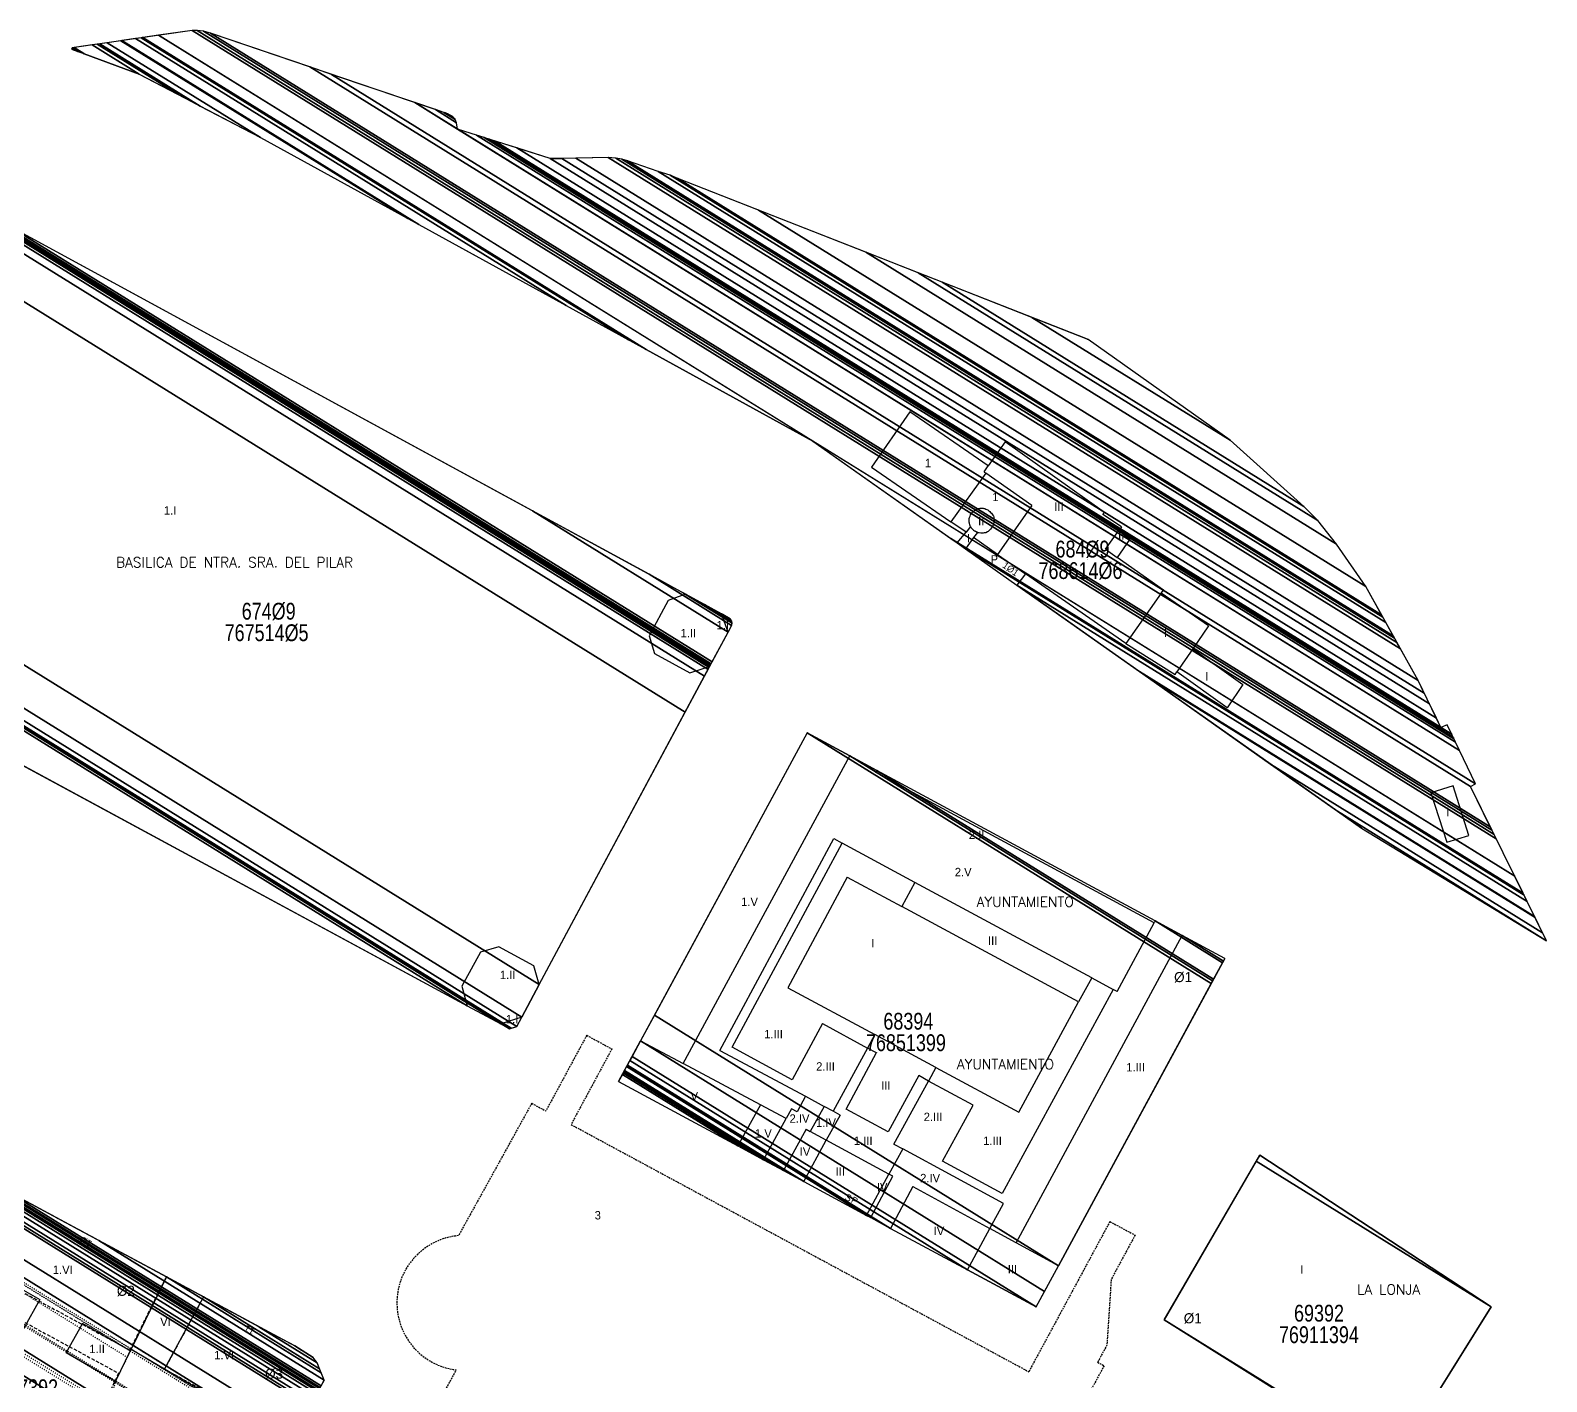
# Model space of a CAD drawing. Extents: x 676297 to 676945, y 613531 to 614154.
# Drawn here: x 676719.1 to 676944.8, y 613938.6 to 614139.7 of the extents above; entities that cross this region are included whole.
import ezdxf
from ezdxf.enums import TextEntityAlignment as Align

# ---------------------------------------------------------------- set-up
doc = ezdxf.new("R2010")
doc.units = 0
doc.header["$MEASUREMENT"] = 0
for name, pattern in [('DASHED', [0.75, 0.5, -0.25]), ('DOT', [0.25, 0, -0.25]), ('HIDDEN', [0.375, 0.25, -0.125])]:
    doc.linetypes.add(name, pattern=pattern)
doc.layers.get('0').update_dxf_attribs({"linetype": 'CONTINUOUS'})
for name, color, linetype in [('10', 7, 'CONTINUOUS'), ('11', 7, 'CONTINUOUS'), ('12', 7, 'CONTINUOUS'), ('13', 7, 'CONTINUOUS'), ('22', 7, 'CONTINUOUS'), ('25', 7, 'CONTINUOUS'), ('26', 7, 'CONTINUOUS'), ('27', 7, 'CONTINUOUS'), ('29', 7, 'CONTINUOUS'), ('62', 7, 'CONTINUOUS'), ('8', 7, 'CONTINUOUS'), ('9', 7, 'CONTINUOUS')]:
    doc.layers.add(name, color=color, linetype=linetype)
doc.styles.add('ROMANS', font='ROMANS', dxfattribs={"height": 0.2})
doc.styles.get("Standard").update_dxf_attribs({"font": 'txt', "height": 0.2})

msp = doc.modelspace()

# ---------------------------------------------------------------- linework, layer by layer
at = {"layer": '10', "color": 215, "linetype": 'CONTINUOUS'}
for p, q in [((676743.15, 614139.74), (676725.3, 614137.14)), ((676743.89, 614139.74), (676743.15, 614139.74)), ((676744.82, 614139.63), (676743.89, 614139.74)), ((676745.86, 614139.32), (676744.82, 614139.63)), ((676780.6, 614127.52), (676745.86, 614139.32)), ((676725.3, 614137.14), (676725.21, 614136.96)), ((676725.21, 614136.96), (676727.01, 614136.29)), ((676727.09, 614136.26), (676727.01, 614136.29)), ((676735.28, 614133.24), (676727.09, 614136.26)), ((676735.28, 614133.24), (676753.31, 614123.77)), ((676781.15, 614127.33), (676780.6, 614127.52)), ((676781.86, 614126.95), (676781.15, 614127.33)), ((676782.26, 614126.55), (676781.86, 614126.95)), ((676782.52, 614125.98), (676782.26, 614126.55)), ((676782.64, 614125.05), (676782.52, 614125.98)), ((676753.31, 614123.77), (676775.27, 614111.71)), ((676796.44, 614120.65), (676782.64, 614125.05)), ((676796.44, 614120.65), (676798.18, 614120.68)), ((676805.09, 614120.79), (676798.18, 614120.68)), ((676806.2, 614120.71), (676805.09, 614120.79)), ((676807.12, 614120.56), (676806.2, 614120.71)), ((676807.94, 614120.3), (676807.12, 614120.56)), ((676812.53, 614118.75), (676807.94, 614120.3)), ((676814.3, 614118.18), (676812.53, 614118.75)), ((676815.44, 614117.71), (676814.3, 614118.18)), ((676876.42, 614093.78), (676815.44, 614117.71)), ((676816.58, 614055.83), (676715.77, 614110.71)), ((676775.27, 614111.71), (676776.88, 614110.82)), ((676776.88, 614110.82), (676810.74, 614092.22)), ((676835.53, 614078.61), (676810.74, 614092.22)), ((676876.42, 614093.78), (676876.53, 614093.7)), ((676897.67, 614078.72), (676876.53, 614093.7)), ((676835.53, 614078.61), (676857.04, 614063.44)), ((676908.65, 614068.87), (676897.67, 614078.72)), ((676910.71, 614066.78), (676908.65, 614068.87)), ((676913.51, 614063.27), (676910.71, 614066.78)), ((676857.04, 614063.44), (676858.27, 614062.57)), ((676858.27, 614062.57), (676865.93, 614057.16)), ((676917.86, 614056.94), (676913.51, 614063.27)), ((676816.58, 614055.83), (676821.95, 614052.91)), ((676917.22, 614020.98), (676865.93, 614057.16)), ((676925.63, 614042.97), (676917.86, 614056.94)), ((676823.14, 614052.26), (676821.95, 614052.91)), ((676823.46, 614051.16), (676822.93, 614050.17)), ((676823.3, 614052.09), (676823.14, 614052.26)), ((676823.49, 614051.76), (676823.3, 614052.09)), ((676823.46, 614051.16), (676823.53, 614051.5)), ((676823.53, 614051.5), (676823.49, 614051.76)), ((676682.77, 614049.31), (676784.07, 613994.56)), ((676820.18, 614045.05), (676822.93, 614050.17)), ((676794.82, 613997.71), (676820.18, 614045.05)), ((676929.05, 614035.97), (676925.63, 614042.97)), ((676834.7, 614035.18), (676809.89, 613989.31)), ((676834.7, 614035.18), (676841.05, 614031.75)), ((676929.98, 614036.35), (676929.05, 614035.97)), ((676934.19, 614027.6), (676929.98, 614036.35)), ((676841.05, 614031.75), (676845.06, 614029.58)), ((676886.49, 614007.18), (676845.06, 614029.58)), ((676933.44, 614027.17), (676934.19, 614027.6)), ((676944.78, 614004.2), (676933.44, 614027.17)), ((676917.22, 614020.98), (676944.78, 614004.2)), ((676886.49, 614007.18), (676890.51, 614005.01)), ((676896.86, 614001.58), (676890.51, 614005.01)), ((676896.86, 614001.58), (676872.11, 613955.86)), ((676794.82, 613997.71), (676792.23, 613992.87)), ((676784.07, 613994.56), (676789.08, 613991.85)), ((676791.47, 613991.46), (676792.23, 613992.87)), ((676790.4, 613991.14), (676789.08, 613991.85)), ((676790.4, 613991.14), (676791.47, 613991.46)), ((676806.63, 613983.28), (676809.89, 613989.31)), ((676806.63, 613983.28), (676824.4, 613973.68)), ((676828.2, 613971.63), (676824.4, 613973.68)), ((676887.86, 613947.79), (676902.06, 613972.3)), ((676902.06, 613972.3), (676936.54, 613949.73)), ((676828.2, 613971.63), (676831.19, 613970.02)), ((676834.19, 613968.4), (676831.19, 613970.02)), ((676834.19, 613968.4), (676843.55, 613963.34)), ((676715.38, 613967.08), (676739.31, 613954.19)), ((676843.55, 613963.34), (676844.16, 613963.01)), ((676847.12, 613961.41), (676844.16, 613963.01)), ((676847.12, 613961.41), (676858.59, 613955.23)), ((676739.31, 613954.19), (676744.83, 613951.22)), ((676868.79, 613949.72), (676858.59, 613955.23)), ((676868.79, 613949.72), (676872.11, 613955.86)), ((676758.58, 613943.82), (676744.83, 613951.22)), ((676936.54, 613949.73), (676921.98, 613926.44)), ((676921.98, 613926.44), (676887.86, 613947.79)), ((676761.14, 613942.21), (676758.58, 613943.82)), ((676761.77, 613941.39), (676761.14, 613942.21)), ((676762.8, 613938.81), (676761.77, 613941.39)), ((676762.8, 613938.81), (676757.58, 613929.58))]:
    msp.add_line(p, q, dxfattribs=at)
at = {"layer": '11', "color": 215, "linetype": 'CONTINUOUS'}
for p, q in [((676739.31, 613954.19), (676734.08, 613943.45)), ((676733.94, 613943.17), (676731.76, 613938.69)), ((676733.94, 613943.17), (676734.08, 613943.45)), ((676731.67, 613938.5), (676731.76, 613938.69))]:
    msp.add_line(p, q, dxfattribs=at)
at = {"layer": '12', "color": 15, "linetype": 'CONTINUOUS'}
for p, q in [((676849.97, 614082.98), (676844.3, 614074.73)), ((676861.66, 614074.91), (676849.97, 614082.98)), ((676864.17, 614078.47), (676861.66, 614074.91)), ((676878.94, 614067.99), (676864.17, 614078.47)), ((676844.3, 614074.73), (676856.08, 614066.56)), ((676861.31, 614073.83), (676856.08, 614066.56)), ((676861.03, 614074.02), (676861.66, 614074.91)), ((676861.03, 614074.02), (676861.31, 614073.83)), ((676868.15, 614069.03), (676861.31, 614073.83)), ((676868.15, 614069.03), (676863.04, 614061.74)), ((676858.8, 614066.92), (676858.83, 614067.1)), ((676858.83, 614066.73), (676858.8, 614066.92)), ((676858.83, 614067.1), (676858.86, 614067.23)), ((676858.86, 614067.23), (676858.96, 614067.44)), ((676858.96, 614067.44), (676859.03, 614067.64)), ((676859.03, 614067.64), (676859.11, 614067.79)), ((676859.11, 614067.79), (676859.23, 614067.92)), ((676859.23, 614067.92), (676859.37, 614068.07)), ((676859.37, 614068.07), (676859.53, 614068.19)), ((676859.53, 614068.19), (676859.61, 614068.25)), ((676859.61, 614068.25), (676859.72, 614068.34)), ((676859.72, 614068.34), (676859.8, 614068.39)), ((676859.8, 614068.39), (676859.91, 614068.45)), ((676859.91, 614068.45), (676859.98, 614068.5)), ((676859.98, 614068.5), (676860.12, 614068.56)), ((676860.12, 614068.56), (676860.22, 614068.57)), ((676860.22, 614068.57), (676860.38, 614068.6)), ((676860.38, 614068.6), (676860.51, 614068.61)), ((676860.51, 614068.61), (676860.65, 614068.62)), ((676860.65, 614068.62), (676860.76, 614068.63)), ((676860.76, 614068.63), (676860.92, 614068.61)), ((676860.92, 614068.61), (676861.01, 614068.59)), ((676861.01, 614068.59), (676861.17, 614068.55)), ((676861.17, 614068.55), (676861.32, 614068.49)), ((676861.32, 614068.49), (676861.44, 614068.42)), ((676861.44, 614068.42), (676861.61, 614068.35)), ((676861.61, 614068.35), (676861.73, 614068.23)), ((676861.73, 614068.23), (676861.89, 614068.11)), ((676861.89, 614068.11), (676862, 614067.98)), ((676862, 614067.98), (676862.13, 614067.87)), ((676862.13, 614067.87), (676862.24, 614067.73)), ((676862.24, 614067.73), (676862.34, 614067.6)), ((676862.34, 614067.6), (676862.44, 614067.46)), ((676862.44, 614067.46), (676862.47, 614067.27)), ((676862.47, 614067.27), (676862.5, 614067.07)), ((676862.5, 614067.07), (676862.55, 614066.9)), ((676862.55, 614066.9), (676862.52, 614066.67)), ((676878.72, 614067.69), (676878.94, 614067.99)), ((676881.51, 614065.82), (676878.72, 614067.69)), ((676858.35, 614065.05), (676856.08, 614066.56)), ((676857.04, 614063.44), (676858.35, 614065.05)), ((676859.02, 614065.87), (676858.35, 614065.05)), ((676858.82, 614066.54), (676858.83, 614066.73)), ((676858.85, 614066.37), (676858.82, 614066.54)), ((676858.91, 614066.16), (676858.85, 614066.37)), ((676858.97, 614066), (676858.91, 614066.16)), ((676859.02, 614065.87), (676858.97, 614066)), ((676859.02, 614065.87), (676859.07, 614065.75)), ((676859.07, 614065.75), (676859.17, 614065.64)), ((676859.17, 614065.64), (676859.25, 614065.56)), ((676859.25, 614065.56), (676859.36, 614065.45)), ((676859.36, 614065.45), (676859.47, 614065.34)), ((676860.07, 614064.99), (676859.44, 614064.23)), ((676859.47, 614065.34), (676859.6, 614065.25)), ((676859.6, 614065.25), (676859.7, 614065.18)), ((676859.7, 614065.18), (676859.8, 614065.12)), ((676860.2, 614064.97), (676859.7, 614065.18)), ((676859.8, 614065.12), (676859.87, 614065.1)), ((676859.87, 614065.1), (676859.95, 614065.06)), ((676859.95, 614065.06), (676860.07, 614064.99)), ((676860.32, 614064.95), (676860.2, 614064.97)), ((676860.53, 614064.9), (676860.32, 614064.95)), ((676860.73, 614064.91), (676860.53, 614064.9)), ((676860.92, 614064.91), (676860.73, 614064.91)), ((676861.07, 614064.94), (676860.92, 614064.91)), ((676861.28, 614064.97), (676861.07, 614064.94)), ((676861.52, 614065.08), (676861.28, 614064.97)), ((676861.64, 614065.16), (676861.52, 614065.08)), ((676861.83, 614065.33), (676861.64, 614065.16)), ((676861.99, 614065.51), (676861.83, 614065.33)), ((676862.14, 614065.69), (676861.99, 614065.51)), ((676862.22, 614065.8), (676862.14, 614065.69)), ((676862.32, 614065.98), (676862.22, 614065.8)), ((676862.4, 614066.09), (676862.32, 614065.98)), ((676862.43, 614066.21), (676862.4, 614066.09)), ((676862.44, 614066.31), (676862.43, 614066.21)), ((676862.49, 614066.52), (676862.44, 614066.31)), ((676862.52, 614066.67), (676862.49, 614066.52)), ((676879.13, 614062.49), (676881.11, 614065.27)), ((676881.51, 614065.82), (676881.11, 614065.27)), ((676881.11, 614065.27), (676882.74, 614064.02)), ((676859.44, 614064.23), (676858.27, 614062.57)), ((676863.04, 614061.74), (676859.44, 614064.23)), ((676879.13, 614062.49), (676880.85, 614061.27)), ((676882.74, 614064.02), (676880.85, 614061.27)), ((676863.04, 614061.74), (676867.21, 614058.84)), ((676887.72, 614056.42), (676880.85, 614061.27)), ((676867.21, 614058.84), (676865.93, 614057.16)), ((676882.14, 614048.49), (676867.21, 614058.84)), ((676816.58, 614055.83), (676814, 614054.86)), ((676887.39, 614055.98), (676882.14, 614048.49)), ((676887.39, 614055.98), (676887.72, 614056.42)), ((676894.44, 614051.09), (676887.39, 614055.98)), ((676814, 614054.86), (676811.16, 614049.6)), ((676822.93, 614050.17), (676821.95, 614052.91)), ((676894.44, 614051.09), (676892.09, 614047.67)), ((676811.16, 614049.6), (676811.98, 614047)), ((676811.98, 614047), (676817.21, 614044.11)), ((676882.14, 614048.49), (676889.46, 614043.85)), ((676892.09, 614047.67), (676889.73, 614044.25)), ((676892.09, 614047.67), (676899.54, 614042.39)), ((676817.21, 614044.11), (676820.18, 614045.05)), ((676889.46, 614043.85), (676889.73, 614044.25)), ((676897.21, 614038.9), (676889.73, 614044.25)), ((676899.54, 614042.39), (676897.21, 614038.9)), ((676816.24, 613985.94), (676841.05, 614031.75)), ((676844.94, 614029.29), (676845.06, 614029.58)), ((676886.33, 614006.88), (676844.94, 614029.29)), ((676930.87, 614027.29), (676927.54, 614026.25)), ((676927.54, 614026.25), (676929.9, 614018.9)), ((676933.21, 614019.91), (676930.87, 614027.29)), ((676821.72, 613987.91), (676838.68, 614019.43)), ((676838.68, 614019.43), (676839.91, 614018.76)), ((676929.9, 614018.9), (676933.21, 614019.91)), ((676823.52, 613988.38), (676839.91, 614018.76)), ((676850.74, 614012.92), (676839.91, 614018.76)), ((676840.66, 614013.71), (676831.81, 613997.21)), ((676840.66, 614013.71), (676848.78, 614009.33)), ((676850.74, 614012.92), (676848.78, 614009.33)), ((676877.05, 613998.71), (676850.74, 614012.92)), ((676875.11, 613995.13), (676848.78, 614009.33)), ((676880.87, 613996.65), (676886.33, 614006.88)), ((676886.49, 614007.18), (676886.33, 614006.88)), ((676865.82, 613959.28), (676890.51, 614005.01)), ((676786.05, 614002.55), (676783.31, 613997.46)), ((676788.78, 614003.31), (676786.05, 614002.55)), ((676794.03, 614000.51), (676788.78, 614003.31)), ((676794.82, 613997.71), (676794.03, 614000.51)), ((676783.31, 613997.46), (676784.07, 613994.56)), ((676831.81, 613997.21), (676844.76, 613990.25)), ((676880.23, 613996.99), (676863.73, 613966.62)), ((676877.05, 613998.71), (676875.11, 613995.13)), ((676877.05, 613998.71), (676880.23, 613996.99)), ((676880.87, 613996.65), (676880.23, 613996.99)), ((676866.21, 613978.7), (676875.11, 613995.13)), ((676792.23, 613992.87), (676789.08, 613991.85)), ((676836.96, 613991.9), (676832.48, 613983.54)), ((676836.96, 613991.9), (676843.68, 613988.26)), ((676844.76, 613990.25), (676843.68, 613988.26)), ((676853.86, 613985.35), (676844.76, 613990.25)), ((676809.89, 613989.31), (676816.24, 613985.94)), ((676821.72, 613987.91), (676834.43, 613981.07)), ((676832.48, 613983.54), (676823.52, 613988.38)), ((676843.68, 613988.26), (676838.56, 613978.84)), ((676845, 613987.54), (676843.68, 613988.26)), ((676827.77, 613979.8), (676816.24, 613985.94)), ((676840.49, 613979.15), (676845.02, 613987.58)), ((676845.02, 613987.58), (676845, 613987.54)), ((676851.31, 613984.15), (676846.77, 613975.77)), ((676847.6, 613973.95), (676852.76, 613983.35)), ((676852.76, 613983.35), (676851.31, 613984.15)), ((676853.86, 613985.35), (676852.76, 613983.35)), ((676859.41, 613979.75), (676852.76, 613983.35)), ((676853.86, 613985.35), (676866.21, 613978.7)), ((676834.43, 613981.07), (676833.23, 613978.77)), ((676834.43, 613981.07), (676837.21, 613979.56)), ((676827.77, 613979.8), (676824.4, 613973.68)), ((676831.58, 613977.78), (676827.77, 613979.8)), ((676832.37, 613979.22), (676831.58, 613977.78)), ((676833.23, 613978.77), (676832.37, 613979.22)), ((676837.21, 613979.56), (676835.15, 613975.84)), ((676838.56, 613978.84), (676837.21, 613979.56)), ((676839.6, 613978.28), (676838.56, 613978.84)), ((676846.77, 613975.77), (676840.49, 613979.15)), ((676854.84, 613971.41), (676859.41, 613979.75)), ((676828.2, 613971.63), (676831.58, 613977.78)), ((676839.6, 613978.28), (676837.54, 613974.53)), ((676834.56, 613976.17), (676831.19, 613970.02)), ((676834.19, 613968.4), (676837.54, 613974.53)), ((676834.56, 613976.17), (676835.15, 613975.84)), ((676837.54, 613974.53), (676835.15, 613975.84)), ((676846.88, 613969.47), (676837.54, 613974.53)), ((676848.92, 613973.24), (676846.88, 613969.47)), ((676847.6, 613973.95), (676848.92, 613973.24)), ((676863.91, 613965.13), (676848.92, 613973.24)), ((676863.73, 613966.62), (676854.84, 613971.41)), ((676843.55, 613963.34), (676846.88, 613969.47)), ((676844.16, 613963.01), (676847.43, 613969.17)), ((676847.43, 613969.17), (676846.88, 613969.47)), ((676850.45, 613967.63), (676847.12, 613961.41)), ((676850.45, 613967.63), (676861.89, 613961.41)), ((676861.89, 613961.41), (676863.91, 613965.13)), ((676858.59, 613955.23), (676861.89, 613961.41)), ((676865.82, 613959.28), (676861.89, 613961.41)), ((676872.11, 613955.86), (676865.82, 613959.28)), ((676711.39, 613955.93), (676720.49, 613950.85)), ((676720.49, 613950.85), (676718.06, 613946.45)), ((676744.83, 613951.22), (676739.02, 613940.53)), ((676726.84, 613947.24), (676724.41, 613942.93)), ((676733.94, 613943.17), (676726.84, 613947.24)), ((676724.41, 613942.93), (676731.76, 613938.69)), ((676734.08, 613943.45), (676739.02, 613940.53)), ((676739.02, 613940.53), (676750.1, 613933.99))]:
    msp.add_line(p, q, dxfattribs=at)
at = {"layer": '12', "color": 15, "linetype": 'DASHED'}
for p, q in [((676698.47, 613962.39), (676733.9, 613943.3)), ((676696.49, 613959.16), (676732.2, 613939.86)), ((676733.9, 613943.3), (676739.22, 613954.02)), ((676744.83, 613951.22), (676739.15, 613940.66)), ((676739.19, 613940.38), (676757.76, 613930.26)), ((676732.2, 613939.86), (676718.33, 613910.37))]:
    msp.add_line(p, q, dxfattribs=at)
at = {"layer": '8', "color": 15, "linetype": 'HIDDEN'}
for p, q in [((676801.89, 613990.16), (676795.8, 613978.89)), ((676801.89, 613990.16), (676805.62, 613988.12)), ((676805.62, 613988.12), (676799.55, 613976.87)), ((676793.7, 613980.03), (676782.8, 613960.33)), ((676793.7, 613980.03), (676795.8, 613978.89)), ((676799.55, 613976.87), (676867.69, 613940.08)), ((676879.76, 613962.43), (676867.69, 613940.08)), ((676879.76, 613962.43), (676883.51, 613960.41)), ((676883.51, 613960.41), (676879.95, 613953.81)), ((676879.95, 613953.81), (676879.32, 613944.04)), ((676879.32, 613944.04), (676877.93, 613941.49)), ((676878.9, 613940.97), (676876, 613935.6)), ((676877.93, 613941.49), (676878.9, 613940.97)), ((676762.13, 613902.68), (676782.47, 613940.34))]:
    msp.add_line(p, q, dxfattribs=at)
msp.add_arc((676783.68, 613950.32), 10.05, 95.0556, 263.045, dxfattribs=at)

# ---------------------------------------------------------------- texts
at = {"layer": '13', "color": 15, "linetype": 'CONTINUOUS'}
for s, p in [('1 ', (676852.93, 614075.34)), ('1 ', (676862.96, 614070.29)), ('III', (676872.18, 614068.84)), ('1.I', (676739.87, 614068.29)), ('II', (676860.61, 614066.68)), ('I', (676858.7, 614064.16)), ('II', (676881.45, 614064.57)), ('P', (676862.56, 614060.99)), ('1.I', (676822.15, 614051.22)), ('1.II', (676817.02, 614050.03)), ('I', (676888.03, 614050.08)), ('I', (676894.2, 614043.59)), ('I', (676930.09, 614023.39)), ('2.II', (676859.93, 614020)), ('2.V', (676857.93, 614014.46)), ('1.V', (676826.12, 614010.03)), ('I', (676844.47, 614003.87)), ('III', (676862.31, 614004.24)), ('1.II', (676790.12, 613999.14)), ('1.I', (676790.78, 613992.56)), ('1.III', (676829.69, 613990.33)), ('2.III', (676837.43, 613985.53)), ('1.III', (676883.59, 613985.4)), ('III', (676846.41, 613982.69)), ('V', (676817.9, 613981.09)), ('2.IV', (676833.56, 613977.77)), ('1.IV', (676837.5, 613977.15)), ('2.III', (676853.44, 613978.02)), ('1.V', (676828.18, 613975.55)), ('1.III', (676843.04, 613974.45)), ('1.III', (676862.29, 613974.45)), ('IV', (676834.38, 613972.84)), ('III', (676839.63, 613969.89)), ('IV', (676845.87, 613967.55)), ('2.IV', (676853, 613968.91)), ('IV', (676854.32, 613961.03)), ('1.VI', (676723.89, 613955.25)), ('III', (676865.26, 613955.36)), ('I', (676908.34, 613955.31)), ('VI', (676739.18, 613947.52)), ('1.II', (676729, 613943.47)), ('1.VI', (676747.92, 613942.55))]:
    msp.add_text(s, height=1.25, dxfattribs=at).set_placement(p, align=Align.MIDDLE)
at = {"layer": '22', "color": 7, "linetype": 'CONTINUOUS'}
for s, rotation, p in [('1%%c1', 324.6509, (676864.7, 614059.15)), ('1%%c', 151.6117, (676727.54, 613959.86)), ('11', 151.6117, (676751.9, 613946.7))]:
    msp.add_text(s, height=1, rotation=rotation, dxfattribs=at).set_placement(p, align=Align.CENTER)
for s, p in [('S', (676840.83, 613965.98)), ('P', (676841.75, 613965.57))]:
    msp.add_text(s, height=1, rotation=333.8154, dxfattribs=at).set_placement(p, align=Align.MIDDLE)
at = {"layer": '25', "color": 215, "linetype": 'CONTINUOUS', "width": 0.8}
for s, p in [('684%%c9', (676875.68, 614062.53)), ('674%%c9', (676754.54, 614053.28)), ('68394', (676849.76, 613992.25)), ('69392', (676910.89, 613948.79)), ('67392', (676719.47, 613937.69))]:
    msp.add_text(s, height=2.5, dxfattribs=at).set_placement(p, align=Align.MIDDLE)
at = {"layer": '26', "color": 215, "linetype": 'CONTINUOUS', "width": 0.8}
for s, p in [('768614%%c6', (676875.38, 614059.33)), ('767514%%c5', (676754.23, 614050.08)), ('76851399', (676849.4, 613989.05)), ('76911394', (676910.88, 613945.59))]:
    msp.add_text(s, height=2.5, dxfattribs=at).set_placement(p, align=Align.MIDDLE)
at = {"layer": '26', "color": 215, "linetype": 'CONTINUOUS'}
for p in [(676876.47, 614060.93), (676755.33, 614051.68), (676850.58, 613990.65), (676911.61, 613947.19)]:
    msp.add_text('O', height=0.1, dxfattribs=at).set_placement(p, align=Align.MIDDLE)
at = {"layer": '27', "color": 215, "linetype": 'CONTINUOUS'}
for s, p in [('%%c1', (676890.66, 613998.82)), ('%%c2', (676733.28, 613952.12)), ('%%c1', (676892.1, 613948.04)), ('%%c3', (676755.35, 613939.79))]:
    msp.add_text(s, height=1.5, dxfattribs=at).set_placement(p, align=Align.MIDDLE)
at = {"layer": '29', "color": 215, "linetype": 'CONTINUOUS', "style": 'ROMANS'}
for s, p in [('BASILICA DE NTRA. SRA. DEL PILAR', (676749.46, 614060.55)), ('AYUNTAMIENTO', (676867.16, 614010.03)), ('AYUNTAMIENTO', (676864.21, 613985.85)), ('LA LONJA', (676921.25, 613952.33))]:
    msp.add_text(s, height=1.5, dxfattribs=at).set_placement(p, align=Align.MIDDLE)
at = {"layer": '9', "color": 15, "linetype": 'CONTINUOUS'}
msp.add_text('3', height=1.25, dxfattribs=at).set_placement((676803.53, 613963.37), align=Align.MIDDLE)

# ---------------------------------------------------------------- meshes
at = {"color": 7, "linetype": 'CONTINUOUS'}
mesh = msp.add_polyface(dxfattribs=at)
corners = [(676725.21, 614136.96), (676725.3, 614137.14), (676726.15, 614136.61), (676725.58, 614137.18), (676727.01, 614136.29), (676725.61, 614137.18), (676727.09, 614136.26), (676728.28, 614137.57), (676735.28, 614133.24), (676917.22, 614020.98), (676729.01, 614137.68), (676741.12, 614130.17), (676913.64, 614023.51), (676944.78, 614004.2), (676729.41, 614137.74), (676744.35, 614128.47), (676903.69, 614030.53), (676944.18, 614005.43), (676730.51, 614137.9), (676753.31, 614123.77), (676885.49, 614043.37), (676943.07, 614007.67), (676732.54, 614138.19), (676775.27, 614111.71), (676884.15, 614044.31), (676942.99, 614007.83), (676732.69, 614138.22), (676776.88, 614110.82), (676865.93, 614057.16), (676941.88, 614010.08), (676734.73, 614138.51), (676798.84, 614098.76), (676858.27, 614062.57), (676941.41, 614011.02), (676735.58, 614138.64), (676808.08, 614093.68), (676858.27, 614062.57), (676941.34, 614011.17), (676735.72, 614138.66), (676809.57, 614092.87), (676857.04, 614063.44), (676941.28, 614011.29), (676735.83, 614138.67), (676810.74, 614092.22), (676856.07, 614064.12), (676940.03, 614013.82), (676738.12, 614139.01), (676835.53, 614078.61), (676937.28, 614019.38), (676743.15, 614139.74), (676936.96, 614020.04), (676743.89, 614139.74), (676936.63, 614020.71), (676744.82, 614139.63), (676936.39, 614021.18), (676745.86, 614139.32), (676933.44, 614027.17), (676760.67, 614134.29), (676934.19, 614027.6), (676763.88, 614133.19), (676931.8, 614032.56), (676782.64, 614125.05), (676776.3, 614128.98), (676931.21, 614033.79), (676785.49, 614124.14), (676782.52, 614125.98), (676779.36, 614127.94), (676930.97, 614034.28), (676786.64, 614123.77), (676782.29, 614126.47), (676780.6, 614127.52), (676930.94, 614034.36), (676786.83, 614123.71), (676782.26, 614126.55), (676780.8, 614127.45), (676930.87, 614034.5), (676787.14, 614123.61), (676782.03, 614126.78), (676781.15, 614127.33), (676930.82, 614034.6), (676787.37, 614123.54), (676781.86, 614126.95), (676930.64, 614034.98), (676929.05, 614035.97), (676788.26, 614123.26), (676929.98, 614036.35), (676928.37, 614037.35), (676791.46, 614122.24), (676927.32, 614039.5), (676796.44, 614120.65), (676926.55, 614041.09), (676798.18, 614120.68), (676925.63, 614042.97), (676800.24, 614120.71), (676923.01, 614047.69), (676805.09, 614120.79), (676922.49, 614048.62), (676806.2, 614120.71), (676922.14, 614049.25), (676807.12, 614120.56), (676921.93, 614049.62), (676807.94, 614120.3), (676920.83, 614051.6), (676812.53, 614118.75), (676920.38, 614052.4), (676814.3, 614118.18), (676920.18, 614052.76), (676815.44, 614117.71), (676917.86, 614056.94), (676827.45, 614112.99), (676913.51, 614063.27), (676843.42, 614106.72), (676910.71, 614066.78), (676851.22, 614103.66), (676908.65, 614068.87), (676854.81, 614102.26), (676897.67, 614078.72), (676868.15, 614097.02), (676876.53, 614093.7), (676876.38, 614093.79), (676876.42, 614093.78)]
mesh.append_faces([[corners[k] for k in face] for face in [(0, 0, 2, 1), (1, 2, 4, 3), (3, 4, 6, 5), (5, 6, 8, 7), (7, 8, 11, 10), (10, 11, 15, 14), (9, 9, 13, 12), (14, 15, 19, 18), (12, 13, 17, 16), (18, 19, 23, 22), (16, 17, 21, 20), (22, 23, 27, 26), (20, 21, 25, 24), (26, 27, 31, 30), (24, 25, 29, 28), (30, 31, 35, 34), (28, 29, 33, 32), (34, 35, 39, 38), (36, 33, 37, 40), (38, 39, 43, 42), (40, 37, 41, 44), (42, 43, 47, 46), (44, 41, 45, 47), (46, 45, 48, 49), (49, 48, 50, 51), (51, 50, 52, 53), (53, 52, 54, 55), (55, 54, 56, 57), (57, 56, 58, 59), (59, 58, 60, 62), (62, 61, 65, 66), (61, 60, 63, 64), (66, 65, 69, 70), (64, 63, 67, 68), (70, 69, 73, 74), (68, 67, 71, 72), (74, 73, 77, 78), (72, 71, 75, 76), (78, 77, 81, 81), (76, 75, 79, 80), (80, 79, 82, 84), (84, 83, 86, 87), (83, 82, 85, 85), (87, 86, 88, 89), (89, 88, 90, 91), (91, 90, 92, 93), (93, 92, 94, 95), (95, 94, 96, 97), (97, 96, 98, 99), (99, 98, 100, 101), (101, 100, 102, 103), (103, 102, 104, 105), (105, 104, 106, 107), (107, 106, 108, 109), (109, 108, 110, 111), (111, 110, 112, 113), (113, 112, 114, 115), (115, 114, 116, 117), (117, 116, 118, 119), (119, 118, 120, 120)]], dxfattribs={"vtx0": -1, "vtx2": -1, "color": 7})
mesh = msp.add_polyface(dxfattribs=at)
corners = [(676676.39, 614052.77), (676676.23, 614052.95), (676677.48, 614052.18), (676676.08, 614053.12), (676678.47, 614051.64), (676675.91, 614053.43), (676681.01, 614050.27), (676675.96, 614053.54), (676682.77, 614049.31), (676676.07, 614053.83), (676687.26, 614046.89), (676676.66, 614054.92), (676705.58, 614036.99), (676679.18, 614059.59), (676784.07, 613994.56), (676679.34, 614059.89), (676789.08, 613991.85), (676679.38, 614059.97), (676790.4, 613991.14), (676679.47, 614060.14), (676790.65, 613991.21), (676679.47, 614060.14), (676791.47, 613991.46), (676679.78, 614060.71), (676792.23, 613992.87), (676680.54, 614062.12), (676794.82, 613997.71), (676683.14, 614066.95), (676816.55, 614038.27), (676704.98, 614107.45), (676819.42, 614043.63), (676707.86, 614112.8), (676819.95, 614044.61), (676708.39, 614113.78), (676820.12, 614044.92), (676708.62, 614114.05), (676820.18, 614045.05), (676708.76, 614114.14), (676820.25, 614045.17), (676708.89, 614114.21), (676820.32, 614045.3), (676709.17, 614114.21), (676820.36, 614045.39), (676709.47, 614114.14), (676820.39, 614045.44), (676710.47, 614113.6), (676820.56, 614045.74), (676715.77, 614110.71), (676822.93, 614050.17), (676793.81, 614068.23), (676823.46, 614051.16), (676811.17, 614058.78), (676823.53, 614051.5), (676816.3, 614055.98), (676823.53, 614051.52), (676816.58, 614055.83), (676823.49, 614051.76), (676819.43, 614054.28), (676823.31, 614052.06), (676821.95, 614052.91), (676823.3, 614052.09), (676822.17, 614052.79), (676823.14, 614052.26)]
mesh.append_faces([[corners[k] for k in face] for face in [(0, 0, 2, 1), (1, 2, 4, 3), (3, 4, 6, 5), (5, 6, 8, 7), (7, 8, 10, 9), (9, 10, 12, 11), (11, 12, 14, 13), (13, 14, 16, 15), (15, 16, 18, 17), (17, 18, 20, 19), (21, 20, 22, 23), (23, 22, 24, 25), (25, 24, 26, 27), (27, 26, 28, 29), (29, 28, 30, 31), (31, 30, 32, 33), (33, 32, 34, 35), (35, 34, 36, 37), (37, 36, 38, 39), (39, 38, 40, 41), (41, 40, 42, 43), (43, 42, 44, 45), (45, 44, 46, 47), (47, 46, 48, 49), (49, 48, 50, 51), (51, 50, 52, 53), (53, 52, 54, 55), (55, 54, 56, 57), (57, 56, 58, 59), (59, 58, 60, 61), (61, 60, 62, 62)]], dxfattribs={"vtx0": -1, "vtx2": -1, "color": 7})
mesh = msp.add_polyface(dxfattribs=at)
corners = [(676806.63, 613983.28), (676824.4, 613973.68), (676807.2, 613984.34), (676828.2, 613971.63), (676807.33, 613984.57), (676831.19, 613970.02), (676807.42, 613984.75), (676834.19, 613968.4), (676807.52, 613984.93), (676843.55, 613963.34), (676807.83, 613985.49), (676844.16, 613963.01), (676807.85, 613985.53), (676847.12, 613961.41), (676807.94, 613985.71), (676858.59, 613955.23), (676808.31, 613986.4), (676868.79, 613949.72), (676808.65, 613987.01), (676870.04, 613952.02), (676809.89, 613989.31), (676872.11, 613955.86), (676811.97, 613993.15), (676894.86, 613997.88), (676834.7, 614035.18), (676895.06, 613998.26), (676841.05, 614031.75), (676895.19, 613998.5), (676845.06, 614029.58), (676896.52, 614000.96), (676886.49, 614007.18), (676896.65, 614001.2), (676890.51, 614005.01), (676896.86, 614001.58), (676896.86, 614001.58)]
mesh.append_faces([[corners[k] for k in face] for face in [(0, 0, 1, 2), (2, 1, 3, 4), (4, 3, 5, 6), (6, 5, 7, 8), (8, 7, 9, 10), (10, 9, 11, 12), (12, 11, 13, 14), (14, 13, 15, 16), (16, 15, 17, 18), (18, 17, 19, 20), (20, 19, 21, 22), (22, 21, 23, 24), (24, 23, 25, 26), (26, 25, 27, 28), (28, 27, 29, 30), (30, 29, 31, 32), (32, 31, 34, 33)]], dxfattribs={"vtx0": -1, "vtx2": -1, "color": 7})
mesh = msp.add_polyface(dxfattribs=at)
corners = [(676921.98, 613926.44), (676922.07, 613926.58), (676887.86, 613947.79), (676936.54, 613949.73), (676901.55, 613971.43), (676902.06, 613972.3), (676902.06, 613972.3)]
mesh.append_faces([[corners[k] for k in face] for face in [(0, 0, 1, 2), (2, 1, 3, 4), (4, 3, 6, 5)]], dxfattribs={"vtx0": -1, "vtx2": -1, "color": 7})
at = {"color": 7, "linetype": 'DOT'}
mesh = msp.add_polyface(dxfattribs=at)
corners = [(676703.67, 613933.8), (676705.71, 613932.64), (676703.71, 613933.88), (676707, 613931.9), (676703.73, 613933.93), (676709.98, 613930.2), (676703.77, 613934.05), (676714.87, 613927.41), (676703.85, 613934.24), (676715.07, 613927.75), (676704, 613934.61), (676716.54, 613930.31), (676705.13, 613937.38), (676716.93, 613930.95), (676705.42, 613938.09), (676721.72, 613928.74), (676705.66, 613938.69), (676726.53, 613926.51), (676705.9, 613939.29), (676726.83, 613926.37), (676705.92, 613939.33), (676727.72, 613928.16), (676706.68, 613941.21), (676706.22, 613941.49), (676727.75, 613928.22), (676706.71, 613941.27), (676706.25, 613941.55), (676728.18, 613929.08), (676706.57, 613942.47), (676729.02, 613930.79), (676707.23, 613944.3), (676730.81, 613934.39), (676708.61, 613948.15), (676730.91, 613934.84), (676708.76, 613948.58), (676731.01, 613935.31), (676708.91, 613949.01), (676731.67, 613938.5), (676709.97, 613951.95), (676731.76, 613938.69), (676710.04, 613952.16), (676733.48, 613942.23), (676711.39, 613955.93), (676733.94, 613943.17), (676711.75, 613956.93), (676734.08, 613943.45), (676711.86, 613957.23), (676738.58, 613952.69), (676715.38, 613967.08), (676739.31, 613954.19), (676739.31, 613954.19)]
mesh.append_faces([[corners[k] for k in face] for face in [(0, 0, 1, 2), (2, 1, 3, 4), (4, 3, 5, 6), (6, 5, 7, 8), (8, 7, 9, 10), (10, 9, 11, 12), (12, 11, 13, 14), (14, 13, 15, 16), (16, 15, 17, 18), (18, 17, 19, 20), (20, 19, 21, 22), (23, 23, 25, 26), (22, 21, 24, 25), (26, 24, 27, 28), (28, 27, 29, 30), (30, 29, 31, 32), (32, 31, 33, 34), (34, 33, 35, 36), (36, 35, 37, 38), (38, 37, 39, 40), (40, 39, 41, 42), (42, 41, 43, 44), (44, 43, 45, 46), (46, 45, 47, 48), (48, 47, 50, 49)]], dxfattribs={"vtx0": -1, "vtx2": -1, "color": 7})
mesh = msp.add_polyface(dxfattribs=at)
corners = [(676735.91, 613931.58), (676745.54, 613925.97), (676736.06, 613931.85), (676746.06, 613925.67), (676736.07, 613931.86), (676753.06, 613921.59), (676736.18, 613932.06), (676753.08, 613921.63), (676736.2, 613932.09), (676731.01, 613935.31), (676753.39, 613922.18), (676736.52, 613932.63), (676731.14, 613935.97), (676754.58, 613924.29), (676731.67, 613938.5), (676754.69, 613924.48), (676731.76, 613938.69), (676757.13, 613928.79), (676733.94, 613943.17), (676757.28, 613929.06), (676734.08, 613943.45), (676757.58, 613929.58), (676734.34, 613943.98), (676762.8, 613938.81), (676739, 613953.56), (676762.37, 613939.9), (676739.31, 613954.19), (676762.13, 613940.5), (676744.83, 613951.22), (676761.77, 613941.39), (676753.07, 613946.78), (676761.77, 613941.39), (676758.41, 613943.91), (676761.14, 613942.21), (676758.58, 613943.82)]
mesh.append_faces([[corners[k] for k in face] for face in [(0, 0, 1, 2), (2, 1, 3, 4), (4, 3, 5, 6), (6, 5, 7, 8), (9, 9, 11, 12), (8, 7, 10, 11), (12, 10, 13, 14), (14, 13, 15, 16), (16, 15, 17, 18), (18, 17, 19, 20), (20, 19, 21, 22), (22, 21, 23, 24), (24, 23, 25, 26), (26, 25, 27, 28), (28, 27, 29, 30), (30, 31, 33, 32), (32, 33, 34, 34)]], dxfattribs={"vtx0": -1, "vtx2": -1, "color": 7})
at = {"layer": '62', "color": 7, "linetype": 'CONTINUOUS'}
mesh = msp.add_polyface(dxfattribs=at)
corners = [(676676.39, 614052.77), (676677.48, 614052.18), (676676.23, 614052.95), (676678.47, 614051.64), (676676.08, 614053.12), (676681.01, 614050.27), (676675.91, 614053.43), (676682.77, 614049.31), (676675.96, 614053.54), (676687.26, 614046.89), (676676.07, 614053.83), (676705.58, 614036.99), (676676.66, 614054.92), (676784.07, 613994.56), (676679.18, 614059.59), (676789.08, 613991.85), (676679.34, 614059.89), (676790.4, 613991.14), (676679.38, 614059.97), (676790.65, 613991.21), (676679.47, 614060.14), (676791.47, 613991.46), (676679.78, 614060.71), (676792.23, 613992.87), (676680.54, 614062.12), (676794.82, 613997.71), (676683.14, 614066.95), (676816.55, 614038.27), (676704.98, 614107.45), (676819.42, 614043.63), (676707.86, 614112.8), (676819.95, 614044.61), (676708.39, 614113.78), (676820.12, 614044.92), (676708.62, 614114.05), (676820.18, 614045.05), (676708.76, 614114.14), (676820.25, 614045.17), (676708.89, 614114.21), (676820.32, 614045.3), (676709.17, 614114.21), (676820.36, 614045.39), (676709.47, 614114.14), (676820.39, 614045.44), (676710.47, 614113.6), (676820.56, 614045.74), (676715.77, 614110.71), (676822.93, 614050.17), (676793.81, 614068.23), (676822.93, 614050.17), (676811.17, 614058.78), (676823.46, 614051.16), (676816.3, 614055.98), (676823.53, 614051.5), (676816.58, 614055.83), (676823.53, 614051.52), (676819.43, 614054.28), (676823.49, 614051.76), (676821.95, 614052.91), (676823.31, 614052.06), (676822.17, 614052.79), (676823.3, 614052.09), (676823.14, 614052.26)]
mesh.append_faces([[corners[k] for k in face] for face in [(0, 0, 1, 2), (2, 1, 3, 4), (4, 3, 5, 6), (6, 5, 7, 8), (8, 7, 9, 10), (10, 9, 11, 12), (12, 11, 13, 14), (14, 13, 15, 16), (16, 15, 17, 18), (18, 17, 19, 20), (20, 19, 21, 22), (22, 21, 23, 24), (24, 23, 25, 26), (26, 25, 27, 28), (28, 27, 29, 30), (30, 29, 31, 32), (32, 31, 33, 34), (34, 33, 35, 36), (36, 35, 37, 38), (38, 37, 39, 40), (40, 39, 41, 42), (42, 41, 43, 44), (44, 43, 45, 46), (46, 45, 47, 48), (48, 49, 51, 50), (50, 51, 53, 52), (52, 53, 55, 54), (54, 55, 57, 56), (56, 57, 59, 58), (58, 59, 61, 60), (60, 61, 62, 62)]], dxfattribs={"vtx0": -1, "vtx2": -1, "color": 7})
mesh = msp.add_polyface(dxfattribs=at)
corners = [(676806.63, 613983.28), (676824.4, 613973.68), (676807.2, 613984.34), (676828.2, 613971.63), (676807.33, 613984.57), (676831.19, 613970.02), (676807.42, 613984.75), (676834.19, 613968.4), (676807.52, 613984.93), (676843.55, 613963.34), (676807.83, 613985.49), (676844.16, 613963.01), (676807.85, 613985.53), (676847.12, 613961.41), (676807.94, 613985.71), (676858.59, 613955.23), (676808.31, 613986.4), (676868.79, 613949.72), (676808.65, 613987.01), (676870.04, 613952.02), (676809.89, 613989.31), (676872.11, 613955.86), (676811.97, 613993.15), (676894.86, 613997.88), (676834.7, 614035.18), (676895.06, 613998.26), (676841.05, 614031.75), (676895.19, 613998.5), (676845.06, 614029.58), (676896.52, 614000.96), (676886.49, 614007.18), (676896.65, 614001.2), (676890.51, 614005.01), (676896.86, 614001.58), (676896.86, 614001.58)]
mesh.append_faces([[corners[k] for k in face] for face in [(0, 0, 1, 2), (2, 1, 3, 4), (4, 3, 5, 6), (6, 5, 7, 8), (8, 7, 9, 10), (10, 9, 11, 12), (12, 11, 13, 14), (14, 13, 15, 16), (16, 15, 17, 18), (18, 17, 19, 20), (20, 19, 21, 22), (22, 21, 23, 24), (24, 23, 25, 26), (26, 25, 27, 28), (28, 27, 29, 30), (30, 29, 31, 32), (32, 31, 34, 33)]], dxfattribs={"vtx0": -1, "vtx2": -1, "color": 7})
mesh = msp.add_polyface(dxfattribs=at)
corners = [(676700.08, 613919.44), (676701.93, 613918.51), (676700.17, 613919.61), (676680.86, 613931.58), (676712.67, 613913.16), (676700.7, 613920.58), (676680.48, 613933.12), (676717.81, 613910.59), (676680.3, 613933.85), (676729.24, 613904.88), (676679.89, 613935.48), (676732.95, 613903.04), (676680.11, 613935.8), (676737.47, 613900.89), (676680.43, 613936.25), (676741.7, 613902.08), (676682.29, 613938.91), (676745.4, 613908.3), (676686.45, 613944.85), (676749.69, 613915.52), (676691.12, 613951.84), (676751.48, 613918.74), (676693.16, 613954.9), (676753.06, 613921.59), (676695.05, 613957.56), (676757.58, 613929.58), (676700.35, 613965.06), (676758.7, 613931.56), (676701.67, 613966.92), (676760.64, 613934.99), (676704.18, 613969.99), (676760.8, 613935.28), (676704.55, 613970.16), (676761.05, 613935.71), (676705, 613970.45), (676761.4, 613936.33), (676705.91, 613970.74), (676761.68, 613936.82), (676706.72, 613970.89), (676761.85, 613937.12), (676707.38, 613970.89), (676761.96, 613937.33), (676707.91, 613970.84), (676762.1, 613937.57), (676708.85, 613970.59), (676762.13, 613937.62), (676709.69, 613970.13), (676762.19, 613937.73), (676711.35, 613969.25), (676762.33, 613937.97), (676715.38, 613967.08), (676762.8, 613938.81), (676729.24, 613959.62), (676762.8, 613938.81), (676739.31, 613954.19), (676762.37, 613939.9), (676744.83, 613951.22), (676762.13, 613940.5), (676753.07, 613946.78), (676761.77, 613941.39), (676758.41, 613943.91), (676761.14, 613942.21), (676758.58, 613943.82)]
mesh.append_faces([[corners[k] for k in face] for face in [(0, 0, 1, 2), (3, 3, 5, 6), (2, 1, 4, 5), (6, 4, 7, 8), (8, 7, 9, 10), (10, 9, 11, 12), (12, 11, 13, 14), (14, 13, 15, 16), (16, 15, 17, 18), (18, 17, 19, 20), (20, 19, 21, 22), (22, 21, 23, 24), (24, 23, 25, 26), (26, 25, 27, 28), (28, 27, 29, 30), (30, 29, 31, 32), (32, 31, 33, 34), (34, 33, 35, 36), (36, 35, 37, 38), (38, 37, 39, 40), (40, 39, 41, 42), (42, 41, 43, 44), (44, 43, 45, 46), (46, 45, 47, 48), (48, 47, 49, 50), (50, 49, 51, 52), (52, 53, 55, 54), (54, 55, 57, 56), (56, 57, 59, 58), (58, 59, 61, 60), (60, 61, 62, 62)]], dxfattribs={"vtx0": -1, "vtx2": -1, "color": 7})

doc.saveas('drawing.dxf')
